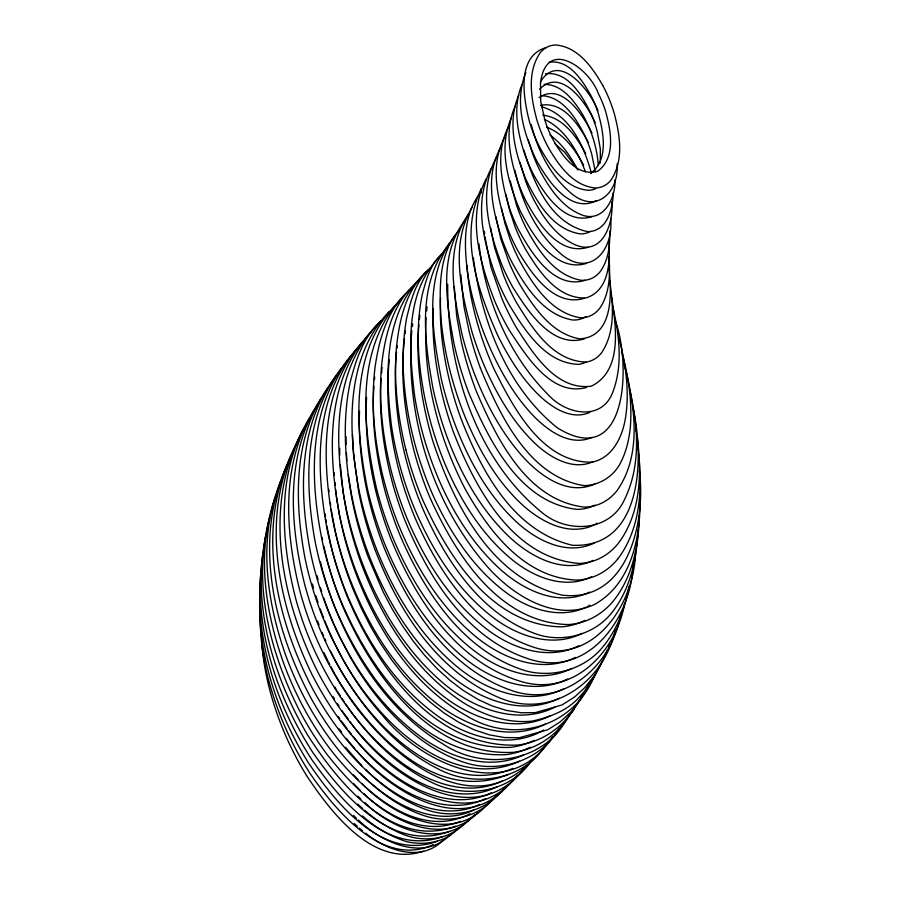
<?xml version="1.0" encoding="UTF-8"?>
<svg xmlns="http://www.w3.org/2000/svg" width="900" height="900" viewBox="0 0 900 900"><rect width="100%" height="100%" fill="white"/><g stroke="black" fill="none" stroke-linecap="round" stroke-linejoin="round"><path stroke-width="1.35" d="M639.967 493.29C641.261 533.644 633.082 582.683 594.731 604.339C556.729 622.339 515.408 596.992 489.713 569.317C432.439 505.204 404.876 415.879 411.784 330.581M611.82 201.96C613.789 222.739 602.933 256.072 575.674 245.036C556.166 236.419 543.431 217.834 533.722 199.609A120.364 85.252 72.4 0 1 525.521 180.743L520.031 162.371M260.381 607.894C258.469 651.026 269.865 693.776 287.662 732.78A244.024 172.845 72.4 0 0 311.152 775.08C336.499 811.361 383.22 868.016 433.26 844.605M346.05 436.534L346.072 444.623M440.539 297.765C439.301 324.45 442.71 351.157 448.639 377.134A257.49 182.374 72.4 0 0 460.418 417.049C480.713 469.856 512.719 531.259 572.434 545.265C643.702 548.494 644.209 455.569 632.655 406.553M359.561 411.188C358.335 436.657 361.249 462.139 366.12 487.114A262.822 186.154 72.4 0 0 384.379 548.336C408.611 607.241 447.761 667.699 510.39 690.086C560.509 708.604 608.479 669.026 619.234 620.91M610.684 218.419C613.822 251.393 588.746 279.697 558.979 252.18C535.219 231.21 521.494 200.869 514.924 170.325M366.581 397.305C364.905 427.298 368.145 457.391 374.738 486.652A262.384 185.85 72.4 0 0 391.129 539.415C415.969 599.67 456.863 663.322 523.091 682.065C574.459 696.217 616.939 650.385 624.623 603.079M617.107 163.946C619.2 193.703 594.529 215.246 569.385 191.7C549.63 174.386 537.559 149.704 531.248 124.526M447.716 284.186C447.041 366.919 475.56 458.19 541.327 511.965C566.021 533.554 609.514 532.339 624.352 499.882C641.351 465.626 638.089 425.329 629.539 389.194M639.337 515.734C638.719 546.053 632.351 577.924 612.607 601.875A120.69 85.478 72.4 0 1 568.316 624.555C498.611 623.025 455.017 553.601 429.593 496.721A249.322 176.591 72.4 0 1 413.179 447.491C404.55 412.155 400.162 375.311 404.483 339.03M614.947 179.618C615.904 197.078 604.373 222.086 583.222 215.438C563.704 208.586 551.002 190.541 541.316 173.194A111.701 79.11 72.4 0 1 532.294 152.775L528.266 139.646M613.283 192.656C612.866 203.029 611.111 213.817 605.104 222.525A39.195 27.765 72.4 0 1 587.452 231.581C550.8 223.74 533.509 183.004 524.048 150.401M260.539 576.675C254.981 641.014 276.863 705.274 311.344 758.959C339.705 799.256 386.483 856.586 442.35 836.752M373.984 386.404C371.396 419.67 375.694 453.184 383.614 485.505A260.854 184.759 72.4 0 0 401.524 538.785C426.127 594.484 464.827 652.365 526.028 670.928C552.33 677.891 582.311 669.87 600.649 649.519C616.072 631.957 625.039 609.536 628.909 586.676M374.49 379.631L374.692 376.931M433.384 308.407C431.775 334.665 434.947 361.012 440.359 386.696A258.761 183.285 72.4 0 0 452.97 430.886C474.39 486.585 512.201 558.439 579.24 563.423A98.663 69.874 72.4 0 0 617.816 543.983C641.509 513.101 642.094 471.24 636.795 434.306M638.033 530.842C636.66 560.722 629.606 591.941 609.739 615.195C592.571 634.759 563.771 642.251 538.976 634.95C481.489 615.949 445.669 560.869 422.483 507.994A252.81 179.066 72.4 0 1 410.389 474.671A250.785 177.626 72.4 0 1 398.678 423.079C395.392 399.634 394.099 375.795 396.529 352.204M635.558 552.229C634.342 604.159 593.921 666.023 534.859 647.629C475.988 628.785 439.144 572.625 415.418 518.715A256.005 181.328 72.4 0 1 398.137 467.269C389.464 432.191 385.391 395.64 389.306 359.606M381.105 378.484C378.923 408.938 382.365 439.571 389.048 469.294A258.761 183.285 72.4 0 0 405.18 521.021C429.311 579.341 468.394 641.115 532.271 660.038C589.41 676.17 629.64 618.435 633.026 567.765M381.577 372.926L382.061 367.38M633.139 566.438L633.364 563.794M426.094 317.61C422.786 376.402 437.816 435.566 464.512 487.755C487.946 530.168 523.935 578.07 576.776 580.084A105.12 74.464 72.4 0 0 617.558 559.249M426.679 310.871L427.039 306.832M480.915 193.264L481.354 188.516C458.483 235.519 477.754 290.52 497.655 335.216C508.928 358.031 522.63 380.126 541.429 397.53C554.197 408.938 572.602 420.255 589.961 412.301M418.882 324.934C416.7 347.929 418.489 371.126 421.942 393.907A257.456 182.362 72.4 0 0 432.99 441.562C454.016 504.709 491.861 579.296 562.624 595.204C628.425 602.572 645.952 520.931 639.383 470.936M419.423 319.41L419.827 315.27M600.289 163.024L600.356 149.13L597.173 131.254A85.736 60.727 72.4 0 0 591.232 114.188C582.615 96.401 568.496 71.021 545.558 73.755M405.113 333.72L405.428 331.054M397.012 348.3L397.35 345.701M412.346 326.588L412.729 323.921M260.843 573.919L261.472 569.869M263.149 552.499C251.674 622.485 275.332 694.271 313.054 752.839C342.551 794.61 392.062 853.403 449.719 831.274M619.538 619.582L620.752 614.284M265.882 535.275C251.145 603.934 272.835 675.754 307.62 735.064C337.545 781.605 392.681 850.32 455.816 826.121M270.382 515.014C251.28 580.781 269.516 651.645 299.745 711.146A250.211 177.221 72.4 0 0 327.397 754.886C357.716 793.192 407.07 842.524 460.553 821.34M615.386 629.572C603.911 682.639 550.001 720.967 497.205 696.825C435.476 670.016 397.339 608.512 374.299 547.83A262.879 186.199 72.4 0 1 358.729 492.019L353.419 453.577L352.496 434.666M608.726 646.898L609.491 644.366M274.804 498.431C256.129 552.195 264.96 611.426 283.882 663.851A248.58 176.074 72.4 0 0 333.99 753.986C364.849 791.696 418.14 840.555 469.98 813.769M521.719 85.095C512.595 107.561 517.523 132.885 525.038 155.081A111.701 79.11 72.4 0 0 534.06 175.5C545.524 195.525 565.155 224.944 591.941 216.709M280.541 481.838C257.569 537.266 266.332 600.48 285.817 655.594A252.011 178.493 72.4 0 0 309.634 707.377C330.086 742.984 356.715 776.036 391.433 798.592C415.395 813.859 446.884 823.264 473.816 809.966M607.646 649.429L602.258 662.062L594.259 675.742L584.82 687.611L574.549 697.016L562.072 704.925L535.342 712.631L521.123 712.744L506.599 710.46L492.064 705.926L478.238 699.57L463.286 690.48L450.034 680.411L437.017 668.565L424.226 654.84L413.257 641.194L402.255 625.489L392.287 609.143L383.197 592.043L367.796 556.054A262.575 185.974 72.4 0 1 351.979 499.072C345.026 460.789 342.124 421.132 350.077 382.759C355.624 360.473 363.33 336.521 381.026 320.929M590.434 681.457L580.309 700.121L570.78 712.159L559.868 722.126L547.65 729.821L519.413 737.707L504.484 737.55L489.274 734.839L473.974 729.72L458.899 722.408L444.195 713.104L429.998 702.023L416.902 689.816L403.582 675.191L391.781 660.082L380.43 643.286L370.238 625.849L361.035 607.613L352.856 588.735A259.684 183.926 72.4 0 1 334.868 529.526L331.166 509.332M594.911 674.528C575.224 726.435 514.35 744.739 467.662 716.434C412.481 685.879 377.021 629.449 355.264 571.815A260.989 184.86 72.4 0 1 339.334 514.35L336.397 496.159M518.749 95.153C507.049 122.04 515.002 152.854 525.645 178.774C536.692 201.881 552.544 229.579 580.196 233.876A39.195 27.765 72.4 0 0 589.894 231.75M275.344 497.205L276.952 493.515M515.149 106.29C504.022 130.624 509.996 158.771 518.254 183.049A120.364 85.252 72.4 0 0 526.466 201.904C538.436 223.605 559.091 255.915 588.06 247.297M286.571 465.975C252.709 541.192 273.938 629.404 311.535 699.12C330.863 733.489 355.95 765.304 388.238 788.355C414.101 806.648 449.37 819.315 479.723 804.352M525.859 72.54C514.024 101.149 523.564 133.774 536.467 160.38C547.582 180.112 569.441 213.705 596.149 200.891M601.999 661.129C596.486 674.449 588.881 686.835 579.06 697.399C566.82 711.045 549.585 717.143 532.181 721.114C508.196 723.634 484.459 715.545 464.175 703.204C414.619 671.411 382.23 618.998 361.755 564.896A262.148 185.67 72.4 0 1 346.399 510.986L343.181 492.795L340.312 464.895M583.076 693.967L572.94 711.079L563.962 721.699A148.669 105.3 72.4 0 1 517.624 745.076C433.373 748.26 376.324 665.629 347.164 596.363A257.94 182.7 72.4 0 1 330.604 543.926L326.914 526.129M292.084 453.206C255.341 528.368 275.816 618.615 313.031 689.591C332.494 724.995 357.863 757.822 390.769 781.684C417.532 800.809 454.016 814.016 485.572 798.615M486.18 178.808C466.571 217.316 479.959 263.059 494.685 300.96A190.328 134.809 72.4 0 0 509.332 330.266C525.836 355.14 551.059 397.103 586.575 387.461M573.908 709.043L575.077 706.77M303.84 428.377C261.551 504.72 281.171 600.109 318.96 674.258C340.369 713.925 369.011 750.971 407.385 775.474C433.609 791.944 467.978 801.259 497.137 786.78M491.479 168.03C472.905 202.14 483.851 243.562 496.418 277.875A171.338 121.354 72.4 0 0 508.984 304.447C524.711 330.154 545.299 363.566 578.88 364.354A45.079 31.927 72.4 0 0 585.844 362.149M567.079 718.301C543.814 763.301 483.064 770.884 443.126 744.097C392.816 714.285 358.155 663.795 336.184 610.582A253.328 179.438 72.4 0 1 322.897 571.342M540.697 81.427C559.62 51.277 590.625 91.361 597.971 110.756M511.369 117.754C498.037 147.735 507.938 182.385 520.301 211.061C532.642 234.675 554.501 272.846 586.451 263.419M430.56 268.155C415.609 280.215 410.974 300.386 406.609 318.218C403.504 335.7 402.66 353.475 403.324 371.194C405.517 414.382 415.969 457.054 433.553 496.541C450.652 533.644 474.075 569.07 507.364 593.516C529.616 609.491 560.059 619.661 586.215 607.095M504.641 137.396C489.296 165.825 497.666 200.407 507.87 229.185A133.403 94.489 72.4 0 0 518.558 251.989C532.024 274.309 554.108 307.282 584.325 298.316M508.196 127.451C495.338 152.089 501.368 181.721 509.13 207.045A127.879 90.574 72.4 0 0 518.265 229.219C531.135 252.529 553.455 289.912 585.169 280.339M287.134 464.715L288.495 462.454M496.395 157.624C477.821 190.845 489.071 231.705 501.919 265.016A155.093 109.856 72.4 0 0 513.034 287.618C528.041 311.029 551.722 348.671 584.516 338.85M500.996 147.037C484.312 175.759 492.66 211.534 502.695 241.144A143.325 101.52 72.4 0 0 512.404 263.16C525.769 287.1 543.623 315.079 572.783 320.017A43.56 30.848 72.4 0 0 586.125 316.474M309.949 417.431C276.064 471.184 280.519 539.809 295.796 598.972A242.528 171.776 72.4 0 0 313.762 648.9C334.147 693.18 363.15 734.704 402.952 763.571C431.066 783.799 469.822 797.13 502.83 780.66M311.445 415.136L312.952 412.841M573.154 710.179L566.359 720.315L557.741 730.136A148.084 104.884 72.4 0 1 513.821 752.288C429.559 756.945 370.969 673.031 341.752 604.024A255.521 180.979 72.4 0 1 323.887 546.379M298.282 439.942C259.222 512.944 277.267 602.977 311.839 674.19C331.47 712.519 357.716 748.215 392.434 774.169C420.154 794.565 458.291 808.864 491.389 792.765M617.558 559.249C640.305 529.526 642.555 489.589 638.528 453.713M504.304 787.725C487.339 811.8 453.679 819.439 426.6 809.752C403.358 801.54 382.928 786.814 365.614 769.466M517.5 775.226C469.912 836.887 388.125 783.484 352.98 736.245M552.577 736.717C509.355 805.095 421.909 764.516 382.151 715.016A245.104 173.599 72.4 0 1 356.625 681.964M529.706 763.166C507.375 793.71 462.713 798.615 430.391 781.717C395.28 764.674 367.38 735.727 345.577 703.856M531.281 760.95L532.856 758.745M328.106 387.54C293.231 435.803 294.39 500.22 304.661 556.369A250.481 177.412 72.4 0 0 332.696 639.855L342.923 659.34A240.953 170.662 72.4 0 0 379.822 710.887C413.303 748.631 468.101 785.104 519.491 761.242M558.945 729.023C540.191 760.961 498.341 774 463.894 762.266C433.71 752.242 408.296 731.801 387.09 708.592A240.953 170.662 72.4 0 1 350.19 657.045L339.952 637.56A250.481 177.412 72.4 0 1 323.809 598.129M560.498 726.863L562.039 724.714M321.728 397.541C284.636 452.048 289.485 523.778 304.796 584.944A248.287 175.86 72.4 0 0 327.915 646.785A244.553 173.216 72.4 0 0 349.369 684.27A245.104 173.599 72.4 0 0 374.895 717.311C407.993 754.538 461.767 791.156 512.798 768.364M324.056 394.312L326.374 391.084M496.845 794.812C480.904 816.683 450.293 824.119 425.07 815.962C400.027 807.908 378.461 791.707 360.225 773.1M318.375 403.785C279.9 457.954 284.614 530.516 300.15 591.964A245.194 173.666 72.4 0 0 333.473 672.491C367.639 729.889 433.935 804.791 508.466 774.371M336.915 374.816C297.394 424.699 299.07 494.134 310.725 553.534A253.328 179.438 72.4 0 0 328.928 612.889C348.683 660.96 378.765 706.072 421.132 736.999C449.978 757.834 489.656 771.3 523.631 754.841M544.849 746.179C522.259 781.346 472.365 787.815 437.197 768.409C395.392 747.191 364.174 709.999 340.74 670.185A245.194 173.666 72.4 0 1 330.412 650.79M536.411 756C465.626 837.72 363.825 733.95 331.088 666.866M478.103 195.986C462.881 217.766 464.4 246.364 467.392 271.575C471.409 298.721 479.858 325.069 490.995 350.1C501.964 374.164 515.576 397.361 534.038 416.486C548.595 431.235 570.6 446.85 592.02 437.355M443.531 839.678C422.134 862.762 386.527 850.905 365.704 833.175M341.235 368.449C303.829 416.34 304.729 482.512 314.752 539.606A255.521 180.979 72.4 0 0 334.496 606.319C363.713 675.337 422.291 759.251 506.565 754.582A148.084 104.884 72.4 0 0 530.168 747.225M343.8 365.468L346.365 362.486A144.461 102.319 72.4 0 1 348.21 360.686M464.951 220.286C438.176 255.24 446.591 303.66 454.05 343.924A249.626 176.816 72.4 0 0 469.08 393.637C489.42 441.09 519.424 502.56 576.911 509.377A79.121 56.036 72.4 0 0 595.114 505.069M449.291 243.63C416.306 283.804 424.507 341.471 433.103 388.991A258.761 183.285 72.4 0 0 445.702 433.181C459.09 470.317 478.238 506.149 506.452 534.161C528.379 555.885 562.365 575.111 593.145 560.374M456.919 829.721C444.51 842.524 424.204 845.55 407.329 841.793C390.555 836.831 375.401 827.46 362.385 815.895M455.22 235.519C422.584 275.062 432.551 332.966 441.382 379.44A257.49 182.374 72.4 0 0 453.15 419.355C466.897 456.964 486.293 493.56 515.756 521.246C536.029 540.281 566.798 556.324 594.259 543.06M451.44 833.423C425.272 862.594 381.746 842.884 358.414 820.035M524.419 768.577C472.275 834.615 385.616 773.494 350.111 721.676M464.535 823.477C449.606 839.722 423.956 842.49 403.965 834.683C389.554 828.99 376.312 820.575 364.725 810.315M477.675 812.734C444.566 846.731 392.209 822.173 364.118 793.8M422.235 276.075C383.456 314.426 385.346 375.098 391.41 425.385A250.785 177.626 72.4 0 0 398.34 459.9A252.81 179.066 72.4 0 0 415.215 510.3C432.799 551.239 457.582 590.456 493.425 617.749C518.085 636.367 552.656 648.202 582.019 633.42M389.036 311.67C344.666 358.358 348.086 430.324 358.853 489.409A262.822 186.154 72.4 0 0 377.123 550.642C394.785 594.461 420.368 636.176 457.009 666.653C485.843 690.592 527.794 706.68 563.681 688.826M474.3 814.916C444.544 850.117 392.58 830.452 365.006 802.71M489.319 802.035C454.106 846.18 393.176 816.491 362.036 783.518M401.614 298.136C354.825 348.041 362.644 426.15 376.346 487.811A260.854 184.759 72.4 0 0 394.267 541.08C412.942 584.212 439.537 625.41 477.889 653.512C504.315 672.75 540.911 683.955 571.748 668.441M508.444 784.879C463.219 837.416 390.859 792.315 356.591 750.623M472.252 207.034C449.438 244.879 461.419 292.905 472.309 333A242.888 172.035 72.4 0 0 486.439 370.654C498.803 397.901 514.462 424.282 536.524 444.825C551.509 458.348 573.424 470.914 593.674 461.441M381.521 320.738C332.438 365.76 334.305 440.752 344.723 501.379A262.575 185.974 72.4 0 0 360.529 558.36C378 605.239 404.37 649.957 442.766 682.706C472.714 708.311 516.949 726.075 554.816 707.231M357.491 348.03C313.054 397.136 315.877 470.767 327.6 531.821A259.684 183.938 72.4 0 0 345.6 591.03C365.13 639.045 394.481 684.653 436.928 715.41C466.92 737.089 509.681 750.229 543.724 730.024M539.606 89.179C561.881 66.611 586.98 104.209 595.226 122.715M468.045 214.639C444.634 249.39 453.735 295.312 461.891 333.821A248.895 176.287 72.4 0 0 473.243 370.665C484.931 401.771 500.58 431.876 522.866 456.75C540.293 475.942 567.866 496.159 594.72 484.054M371.554 331.425C325.327 378.664 328.106 452.689 339.142 513.281A262.148 185.681 72.4 0 0 354.499 567.202C373.084 616.601 401.636 663.851 443.812 696.533C473.197 719.212 514.868 733.534 550.136 715.849M457.965 231.379C437.726 256.039 439.414 291.375 441.259 321.593C444.544 354.319 452.869 386.449 465.12 416.947C478.946 450.225 497.306 482.625 524.531 506.779C542.88 522.743 569.655 536.389 593.73 525.116M539.1 97.582C561.949 81.956 583.279 115.538 591.975 133.088M423.585 274.489L430.751 268.076M442.507 253.485C430.223 263.531 426.173 280.17 422.168 294.863C418.185 314.426 417.566 334.507 418.804 354.386C421.481 391.14 430.223 427.365 443.959 461.531C459.36 498.623 480.994 534.229 512.381 559.913C533.947 577.361 564.863 589.995 591.615 576.686M361.822 342.484C320.445 389.295 322.211 458.527 332.077 516.645A260.989 184.86 72.4 0 0 348.007 574.11C365.692 621.45 392.558 666.529 431.55 699.367C462.105 725.062 506.891 743.209 545.321 724.129M590.625 173.407C608.94 159.795 603.562 132.604 598.309 113.569A83.453 59.096 72.4 0 0 591.041 95.771C582.536 80.595 569.273 59.333 549.259 62.224M441.866 254.689C403.976 289.868 408.892 349.358 414.675 396.202A257.456 182.351 72.4 0 0 425.723 443.858C439.819 489.173 462.308 533.014 496.845 566.156C520.661 588.938 557.201 607.871 589.714 592.087M430.391 268.065C406.192 287.303 399.161 320.017 396.27 349.312C393.806 383.051 397.789 417.026 405.911 449.798M594.934 524.678L597.161 523.192M418.5 281.07C393.356 300.825 385.132 334.305 381.668 364.657C378.484 399.836 382.354 435.375 390.881 469.575A256.005 181.328 72.4 0 0 408.15 521.021C426.127 562.759 451.575 602.696 488.317 630.315C513.608 649.215 548.944 660.724 578.857 645.739M587.464 606.634L589.725 605.16M412.931 287.179C388.08 306.202 378.99 338.569 374.918 368.291C370.957 402.795 374.108 437.816 381.78 471.589A258.761 183.285 72.4 0 0 397.912 523.316C414.787 565.245 438.975 605.239 473.625 634.826C500.827 658.125 540.967 674.572 575.426 657.394M401.366 299.767C348.716 345.127 355.05 427.264 367.481 488.959A262.384 185.85 72.4 0 0 383.861 541.71C401.299 585.101 426.521 626.456 462.713 656.707C491.006 680.434 532.44 696.611 567.832 678.915M559.339 698.242C521.775 716.962 477.934 699.165 448.346 673.639C410.4 641.025 384.356 596.633 367.043 550.136A262.879 186.199 72.4 0 1 351.461 494.325L348.221 474.907M540.506 105.345C563.344 100.811 578.992 125.179 588.364 142.56M437.389 841.23C382.286 861.727 335.711 802.8 308.509 762.964C278.257 714.488 258.334 657.956 259.684 600.311M423.664 851.141C373.478 868.207 331.324 812.633 307.091 776.396A239.164 169.391 72.4 0 1 284.996 734.074C272.396 704.531 263.711 673.11 261.653 640.98M546.244 47.576C516.026 56.16 523.474 98.471 529.414 121.455A104.726 74.171 72.4 0 0 540.979 149.58C551.273 167.468 565.762 188.269 588.116 190.271A37.834 26.797 72.4 0 0 595.676 188.696M540.439 95.647C562.399 95.816 575.82 117.968 584.707 135.382A90.236 63.911 72.4 0 1 591.649 153.821L595.339 171.81M544.163 84.364C561.949 84.195 574.076 100.721 582.559 114.413C591.345 129.847 597.004 147.172 598.252 164.925M542.779 115.2C563.377 117.326 576.439 136.744 585.641 153.405M541.868 106.886C570.544 115.02 584.179 146.846 591.446 173.284M546.671 127.237C563.929 133.571 575.123 149.715 583.695 165.172M544.331 119.306C565.358 129.127 577.451 151.031 585.461 171.821M549.979 135.034C561.488 143.257 569.756 155.183 576.428 167.479M554.816 143.572L564.806 152.46L578.002 170.055M357.716 804.161L362.723 808.56M354.218 823.5L357.334 826.256M359.404 828.09L362.52 830.846M360.011 790.043L353.452 783.383M358.166 779.783L353.464 774.855M361.811 765.731L345.611 747.36M353.498 815.389L356.389 818.212M357.885 796.174L360.855 799.144M348.93 741.645L354.892 748.631M347.04 728.606L341.314 720.967M348.739 730.789L351.281 734.062M339.244 728.944L341.651 732.127M346.466 738.518L348.075 740.655M341.944 710.651L348.48 719.471M338.355 716.58L339.829 718.774M337.545 691.627L340.47 696.071M341.921 698.299L344.115 701.629M332.955 696.499L334.451 698.861M337.455 703.575L338.951 705.938M334.834 687.038L336.814 690.514M602.831 85.567C592.594 67.669 578.081 46.811 555.683 45A38.329 27.146 72.4 0 0 540.169 52.807C526.871 72.203 530.944 97.796 536.67 119.149A104.726 74.183 72.4 0 0 548.235 147.285C558.54 165.161 573.03 185.963 595.373 187.976A37.834 26.797 72.4 0 0 610.909 180.169C624.049 160.684 619.988 135.146 614.329 113.749A104.726 74.171 72.4 0 0 602.831 85.567M328.455 662.029L329.771 664.447M323.876 652.534L327.881 660.847M480.499 368.37C499.657 414.81 528.795 477.157 584.269 485.64C600.626 485.134 614.891 475.56 621.607 460.699C626.479 450.428 629.044 439.29 630.259 428.029C632.475 402.12 628.481 376.043 621.506 351.113M624.24 364.882L626.659 373.702M615.127 320.423C630.99 361.474 628.762 472.174 557.201 427.748C506.531 386.854 481.579 320.873 473.344 257.85M612.484 305.662L613.148 308.25M618.727 337.219C625.691 363.668 629.82 391.511 625.342 418.748C622.249 437.299 612.18 458.224 591.919 462.15C542.149 463.264 512.752 406.868 493.706 368.348A242.888 172.035 72.4 0 1 479.576 330.694C473.096 309.488 468.416 287.64 467.044 265.466M626.94 374.985C635.558 412.605 640.53 456.671 617.355 490.219A79.121 56.036 72.4 0 1 584.168 507.082C526.691 500.254 496.676 438.795 476.348 391.331A249.626 176.816 72.4 0 1 461.306 341.629L456.66 316.069L454.252 286.425M613.44 309.6C619.279 336.262 622.822 365.085 613.114 391.286C602.471 421.673 566.483 414.675 548.696 395.224C508.613 355.264 485.314 299.655 478.957 243.844M505.924 194.513L509.782 210.949L515.137 226.89A133.403 94.489 72.4 0 0 525.814 249.694C538.898 271.339 557.426 299.002 585.821 297.945C609.334 291.026 610.425 260.955 608.906 240.66M501.39 208.035L504.934 223.357L509.951 238.849A143.325 101.52 72.4 0 0 519.671 260.854C533.036 284.805 550.879 312.772 580.039 317.711A43.56 30.848 72.4 0 0 600.469 307.226C610.009 292.185 610.256 273.465 608.951 256.264M510.255 180.934L516.386 204.739A127.879 90.585 72.4 0 0 525.521 226.924C537.491 249.458 553.984 275.366 581.018 280.26A41.951 29.711 72.4 0 0 601.121 270.371C608.715 258.874 610.076 244.564 609.75 231.12M610.571 291.825L611.1 294.57M611.617 297.304C615.949 325.935 622.935 370.654 591.39 386.145C556.155 390.926 533.194 353.554 516.589 327.971A190.328 134.809 72.4 0 1 501.952 298.654L491.04 267.446L484.897 236.599M490.579 227.711L494.438 247.151L503.674 275.569A171.338 121.365 72.4 0 0 516.24 302.152C531.979 327.848 552.555 361.271 586.148 362.059A45.079 31.927 72.4 0 0 601.447 352.935C615.656 331.92 613.181 304.616 609.671 280.744M635.895 428.861L636.345 431.584M495.889 216.675L500.726 238.703L509.186 262.71A155.093 109.856 72.4 0 0 520.301 285.311C534.116 307.89 551.779 333.889 579.712 338.839C614.486 336.746 611.629 291.105 608.783 266.299M325.012 513.754L325.429 516.51M325.856 519.255L326.272 522M328.691 489.127L329.029 491.816M330.345 502.594L330.671 505.294M637.627 445.95L638.077 449.831M334.901 482.355L335.194 485.134M335.621 489.296L336.184 494.854M484.391 231.188L484.605 233.899M639.439 486.304L639.653 489.105M346.444 452.79L346.826 460.946M334.08 472.669L334.192 475.414M460.777 274.624L463.973 306.585L469.147 331.515A248.895 176.287 72.4 0 0 480.499 368.37M339.705 448.312L339.75 455.186M325.856 641.092A245.194 173.666 72.4 0 1 324.754 638.64M323.674 636.176A245.194 173.666 72.4 0 1 322.099 632.452M319.027 624.859A245.194 173.666 72.4 0 1 317.554 621.011M324.652 620.617A248.287 175.86 72.4 0 0 335.171 644.479A244.553 173.216 72.4 0 0 356.625 681.964M323.651 618.053A248.287 175.86 72.4 0 1 320.287 608.996M318.037 602.471A248.287 175.86 72.4 0 1 315.911 595.901M313.537 587.959A248.287 175.86 72.4 0 1 312.412 583.965M321.637 591.548A250.481 177.412 72.4 0 1 320.4 587.576M318.06 579.6A250.481 177.412 72.4 0 1 316.969 575.595M322.526 570.015A253.328 179.438 72.4 0 1 320.456 561.994M322.526 539.899A255.521 180.979 72.4 0 1 322.02 537.3M534.15 740.396A148.669 105.3 72.4 0 1 510.356 747.371C426.105 750.566 369.067 667.924 339.907 598.658A257.94 182.7 72.4 0 1 323.348 546.221C309.814 483.435 306.371 408.195 350.55 356.276A143.201 101.43 72.4 0 1 353.452 353.385M584.899 620.393A120.679 85.478 72.4 0 1 561.049 626.861C491.355 625.331 447.761 555.896 422.336 499.027A249.322 176.591 72.4 0 1 405.911 449.798M540.495 82.935L540.731 101.475L544.95 120.397A83.453 59.108 72.4 0 0 552.251 138.195C561.038 154.271 576.619 177.66 597.893 171.112C616.196 157.489 610.819 130.297 605.565 111.263A83.453 59.096 72.4 0 0 598.309 93.476C589.241 67.871 546.199 37.069 540.495 82.935"/></g></svg>
